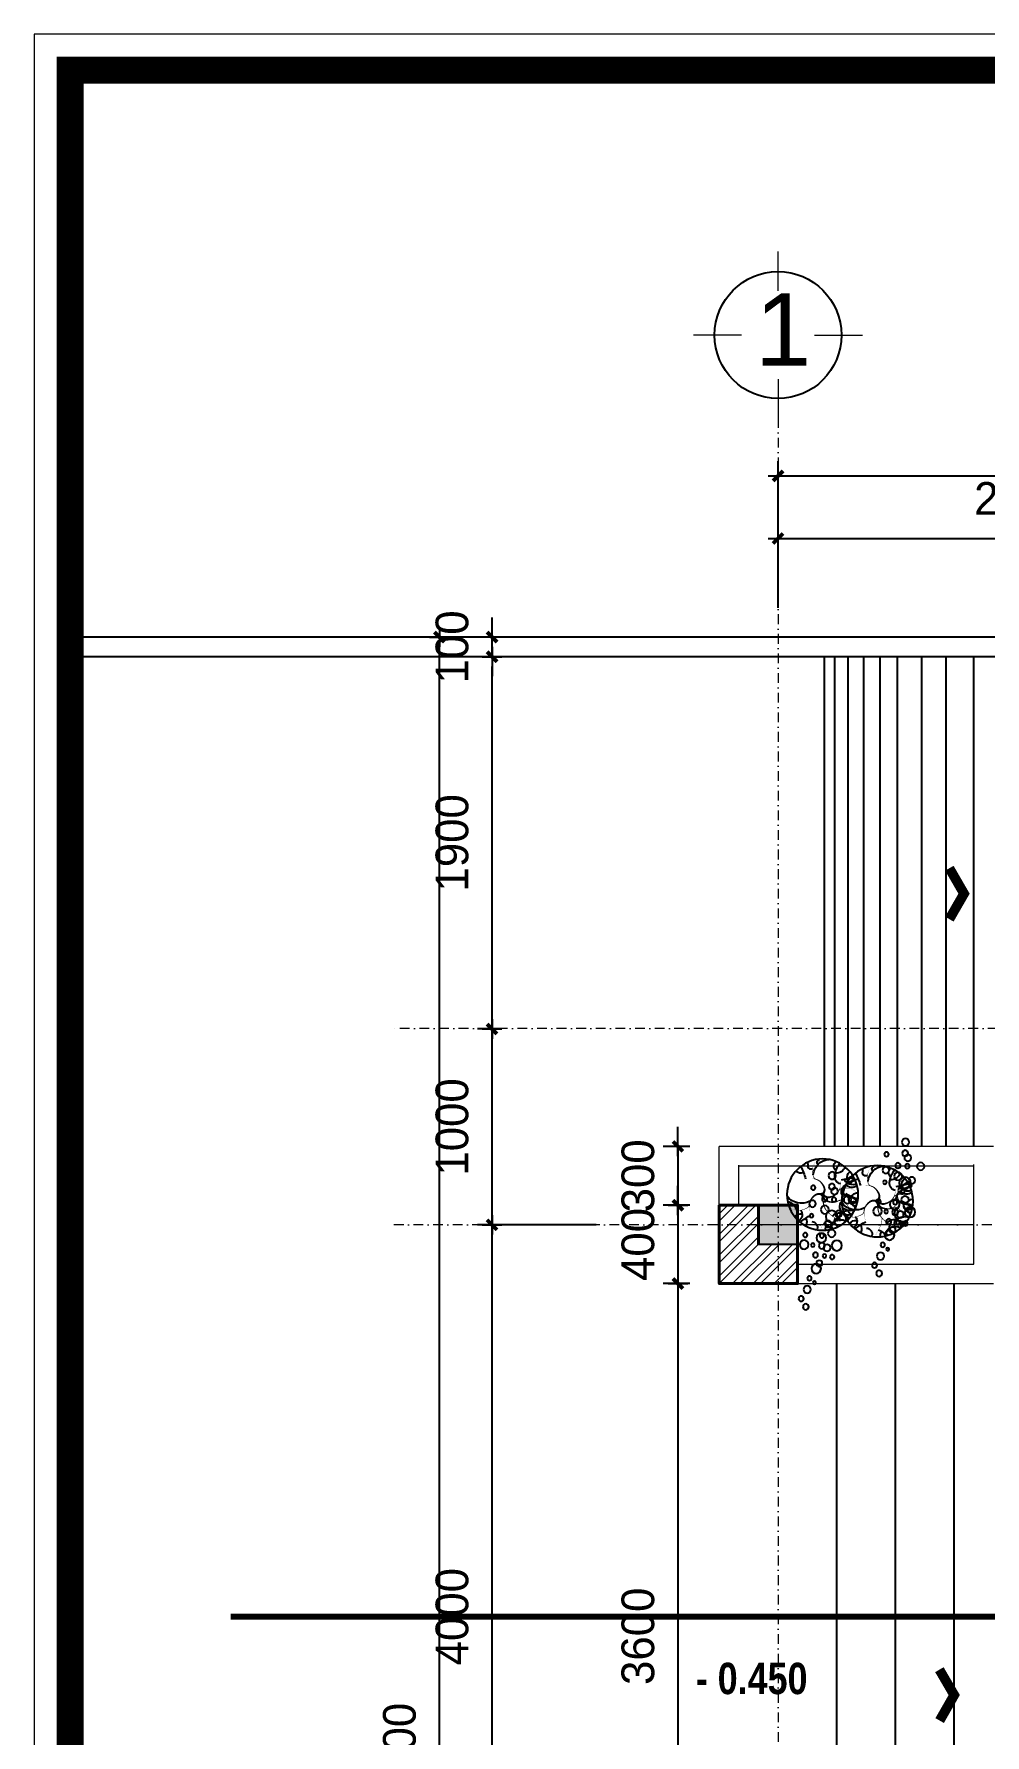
# Model space of a CAD drawing. Header units: millimetres. Extents: x 615730 to 2792744, y 139412 to 597571.
# Drawn here: x 1213128 to 1217984, y 243057 to 251739 of the extents above; entities that cross this region are included whole.
import ezdxf
from ezdxf.enums import TextEntityAlignment as Align

# ---------------------------------------------------------------- set-up
doc = ezdxf.new("R2010")
doc.units = ezdxf.units.MM
doc.header["$MEASUREMENT"] = 0
doc.header["$PDMODE"] = 34
doc.linetypes.add('DASHDOT', pattern=[1, 0.5, -0.25, 0, -0.25])
doc.linetypes.add('HIDDEN2', pattern=[0.1875, 0.125, -0.0625])
doc.layers.get('0').update_dxf_attribs({"lineweight": 5})
for name, color, linetype, lineweight in [('0.1(9)', 9, 'Continuous', 13), ('net cat.', 1, 'Continuous', 35), ('NET-THAY', 4, 'Continuous', 20), ('NETNGOAITUONG', 1, 'Continuous', 40), ('NTHAY1', 61, 'Continuous', 25), ('thay', 7, 'Continuous', 15), ('TIM TRUC', 149, 'DASHDOT', 9), ('VLIEU', 250, 'Continuous', 9)]:
    doc.layers.add(name, color=color, linetype=linetype, lineweight=lineweight)
for name, color, linetype in [('DIENHOA', 3, 'Continuous'), ('H', 252, 'Continuous'), ('NET MANH', 252, 'Continuous'), ('netthay', 3, 'Continuous'), ('TEXT', 2, 'Continuous'), ('VL', 155, 'Continuous')]:
    doc.layers.add(name, color=color, linetype=linetype)
doc.styles.add('H280', font='', dxfattribs={"height": 200})
doc.styles.add('KT OZON', font='', dxfattribs={"height": 200})
doc.styles.get("Standard").update_dxf_attribs({"font": ''})
doc.styles.add('VNI-AVO', font='vni-roms.shx')
doc.styles.get('H280').set_extended_font_data('VNI-Avo')
doc.styles.get('KT OZON').set_extended_font_data('VNI-Helve')
doc.styles.get('Standard').set_extended_font_data('VNI-Avo')
doc.dimstyles.new('1-50b', dxfattribs={"dimtxt": 167, "dimasz": 50, "dimexe": 75, "dimexo": 150, "dimgap": 120, "dimtad": 1, "dimdec": 0, "dimzin": 12, "dimtxsty": 'VNI-AVO', "dimblk": ']', "dimcen": 0, "dimdle": 50, "dimclrd": 252, "dimclre": 252, "dimclrt": 2, "dimadec": 0, "dimazin": 0, "dimtfac": 1, "dimtdec": 0, "dimtix": 1, "dimtmove": 2, "dimatfit": 0, "dimldrblk": 'OPEN90', "dimfxl": 1, "dimlwd": -1, "dimlwe": -1, "dimarcsym": 0})

# ---------------------------------------------------------------- blocks, each defined once
blk = doc.blocks.new('cay6')
at = {"color": 3}
for points in [[(-59, 901, 0, 1.39, 0), (-40, 858, 1.39, 2.61, 0), (-22, 821, 2.61, 3.67, 0), (-5, 788, 3.67, 4.61, 0), (10, 760, 4.61, 5.43, 0), (23, 736, 5.43, 6.17, 0), (36, 714, 6.17, 6.84, 0), (47, 695, 6.84, 7.45, 0), (57, 677, 7.45, 8.04, 0), (67, 659, 8.04, 8.59, 0), (75, 642, 8.59, 9.13, 0), (82, 625, 9.13, 9.65, 0), (88, 609, 9.65, 10.2, 0), (94, 593, 10.2, 10.7, 0), (99, 576, 10.7, 11.2, 0), (103, 560, 11.2, 11.7, 0), (107, 543, 11.7, 12.2, 0), (110, 526, 12.2, 12.7, 0), (112, 509, 12.7, 13.2, 0), (114, 492, 13.2, 13.6, 0), (115, 477, 13.6, 14.1, 0), (117, 462, 14.1, 14.4, 0), (118, 449, 14.4, 14.8, 0), (118, 439, 14.8, 15, 0), (119, 430, 15, 15, 0)], [(-851, 324, 0, 4.75, -0.117411), (-677, 401, 4.75, 9, -0.113734), (-529, 394, 9, 15.4, -0.04857), (-403, 346, 15.4, 18, -0.124462), (-362, 311, 18, 23.4, -0.142517), (-338, 239, 23.4, 30, 0.11679), (-312, 150, 30, 37.5, 0.058327), (-257, 73, 37.5, 45, 0.057981), (-185, 11, 45, 51.3, 0.142519), (-108, -14, 51.3, 60, 0.100124), (4, 5, 60, 60, 0)], [(-301, 851, 0, 0, -0.047364), (-273, 733, 0, 0, -0.075072), (-274, 656, 0, 0, -0.003543), (-289, 561, 0, 0, -0.010099), (-296, 528, 0, 2.51, -0.013906), (-312, 463, 2.51, 6, 0.01), (-335, 372, 6, 7.96, 0.046202), (-340, 331, 7.96, 12, 0.022337), (-340, 244, 12, 12, 0)], [(723, 533, 0, 4.75, -0.101447), (695, 371, 4.75, 9, -0.113734), (611, 249, 9, 15.4, -0.04857), (503, 168, 15.4, 18, -0.124462), (452, 152, 18, 23.4, -0.142517), (378, 170, 23.4, 30, 0.11679), (289, 195, 30, 37.5, 0.058327), (194, 189, 37.5, 45, 0.057981), (103, 161, 45, 51.3, 0.142519), (41, 109, 51.3, 60, 0.100124), (-2, 3, 60, 60, 0)], [(565, 699, 0, 3.73, 0), (470, 663, 3.73, 6.94, 0), (390, 627, 6.94, 9.69, 0), (323, 593, 9.69, 12, 0), (268, 560, 12, 14, 0), (223, 529, 14, 15.8, 0), (187, 499, 15.8, 17.2, 0), (157, 472, 17.2, 18.5, 0), (133, 447, 18.5, 19.6, 0), (113, 424, 19.6, 20.6, 0), (96, 403, 20.6, 21.4, 0), (83, 384, 21.4, 22.2, 0), (71, 366, 22.2, 23, 0), (61, 348, 23, 23.7, 0), (53, 330, 23.7, 24.5, 0), (45, 310, 24.5, 25.3, 0), (38, 290, 25.3, 26.1, 0), (31, 267, 26.1, 27.1, 0), (24, 242, 27.1, 28.2, 0), (18, 214, 28.2, 29.4, 0), (12, 181, 29.4, 30.7, 0), (7, 144, 30.7, 32.3, 0), (3, 102, 32.3, 34, 0), (1, 54, 34, 36, 0), (0, 0, 36, 36, 0)], [(-136, -882, 0, 4.75, -0.101447), (-231, -747, 4.75, 9, -0.113734), (-257, -602, 9, 15.4, -0.04857), (-238, -468, 15.4, 18, -0.124462), (-213, -421, 18, 23.4, -0.142517), (-148, -381, 23.4, 30, 0.11679), (-66, -336, 30, 37.5, 0.058327), (-4, -265, 37.5, 45, 0.057981), (41, -181, 45, 51.3, 0.142519), (48, -100, 51.3, 60, 0.100124), (4, 5, 60, 60, 0)], [(903, -6, 0, 4.75, -0.101447), (783, -119, 4.75, 9, -0.113734), (643, -166, 9, 15.4, -0.04857), (507, -166, 15.4, 18, -0.124462), (457, -148, 18, 23.4, -0.142517), (408, -90, 23.4, 30, 0.11679), (352, -16, 30, 37.5, 0.058327), (273, 36, 37.5, 45, 0.057981), (183, 68, 45, 51.3, 0.142519), (102, 63, 51.3, 60, 0.100124), (4, 5, 60, 60, 0)], [(889, -188, 0, 0, -0.051925), (762, -147, 0, 0, -0.075072), (697, -106, 0, 0, -0.003543), (625, -42, 0, 0, -0.010099), (601, -19, 0, 2.51, -0.013906), (554, 29, 2.51, 6, 0.01), (489, 96, 6, 7.96, 0.046202), (457, 123, 7.96, 12, 0.022337), (384, 169, 12, 12, 0)], [(-752, -481, 0, 0, -0.047364), (-644, -427, 0, 0, -0.075072), (-569, -410, 0, 0, -0.003543), (-473, -405, 0, 0, -0.010099), (-439, -404, 0, 2.51, -0.013906), (-372, -405, 2.51, 6, 0.01), (-278, -407, 6, 7.96, 0.046202), (-237, -403, 7.96, 12, 0.022337), (-152, -384, 12, 12, 0)], [(602, -682, 0, 0, -0.051925), (525, -574, 0, 0, -0.075072), (498, -502, 0, 0, -0.003543), (479, -408, 0, 0, -0.010099), (473, -375, 0, 2.51, -0.013906), (464, -308, 2.51, 6, 0.01), (453, -215, 6, 7.96, 0.046202), (444, -175, 7.96, 12, 0.022337), (412, -94, 12, 12, 0)]]:
    blk.add_lwpolyline(points, format="xyseb", dxfattribs=at)
for radius in [910, 31.2]:
    blk.add_circle((0, 0), radius, dxfattribs=at)
for centre, radius, start, end in [((-292, 844), 160, 275.9576, 15.346), ((-72, 1038), 322, 287.8155, 329.9501), ((213, 862), 135, 165.1955, 220.8846), ((360, 806), 125, 147.1446, 246.1704), ((-560, 650), 161, 206.9747, 283.8366), ((-699, 515), 180, 317.9201, 61.3062), ((577, 2099), 1803, 230.6519, 240.993), ((-581, 705), 178, 325.9377, 27.6734), ((438, 703), 240, 220.548, 303.4532), ((448, 679), 140, 117.772, 215.0472), ((591, 588), 158, 146.3077, 234.234), ((660, 313), 219, 124.8578, 221.244), ((493, 725), 81.6, 236.5412, 344.1524), ((697, 688), 294, 226.9209, 288.6448), ((452, 611), 144, 304.8578, 28.418), ((654, 376), 152, 42.3063, 123.4532), ((538, 601), 103, 310.4247, 10.9712), ((-541, -234), 457, 61.8279, 143.8629), ((-1003, 517), 363, 287.4355, 341.1546), ((668, -73), 187, 136.9339, 223.8702), ((720, -144), 219, 88.0065, 184.3927), ((1470, -1593), 1803, 108.6285, 118.9696), ((953, 35), 291, 110.3981, 183.246), ((830, 118), 158, 109.4563, 197.3826), ((796, 343), 164, 241.098, 295.9073), ((733, 219), 144, 268.0065, 351.5666), ((902, 128), 178, 204.1109, 265.65), ((833, 286), 81.6, 199.6898, 307.301), ((752, 336), 72.8, 289.4563, 19.8214), ((-2164, 100), 1803, 332.9907, 343.7931), ((495, -457), 187, 100.0825, 187.0188), ((225, -2155), 1803, 71.7772, 82.1182), ((1008, 255), 659, 223.8702, 253.9919), ((788, -543), 291, 73.5468, 146.3946), ((748, -416), 233, 55.3708, 133.8299), ((803, -437), 178, 167.2596, 228.7987), ((776, -326), 144, 165.1452, 270.8962), ((847, -202), 164, 204.2467, 259.056), ((-549, -721), 178, 68.9344, 138.3931), ((-602, -759), 224, 347.0563, 4.767), ((-291, -733), 88.3, 66.2178, 184.767), ((187, -471), 425, 184.5943, 267.0236), ((-71, -822), 66.7, 129.0834, 263.4578), ((429, -726), 144, 128.2939, 234.0449), ((964, -400), 659, 187.0188, 217.1406), ((353, -781), 233, 18.5195, 96.9786)]:
    blk.add_arc(centre, radius, start, end, dxfattribs=at)
blk = doc.blocks.new('CAY')
at = {"layer": 'DIENHOA', "lineweight": -2}
for centre, radius in [((-125, -15), 22.6), ((0, 0), 52.8), ((479, -19), 37.7), ((-687, -140), 30.2), ((-513, -173), 37.7), ((-426, -121), 15.1), ((-396, -181), 22.6), ((-283, -140), 49.1), ((-223, -124), 30.2), ((-151, -185), 26.4), ((-136, -94), 18.9), ((-49, -90), 34), ((-42, -147), 30.2), ((34, -173), 49.1), ((57, -173), 22.6), ((106, -83), 37.7), ((189, -143), 34), ((272, -128), 60.3), ((260, -64), 11.3), ((321, -215), 41.5), ((317, -68), 33.9), ((445, -151), 22.6), ((528, -170), 33.9), ((-619, -207), 26.4), ((-79, -324), 45.3), ((-60, -238), 18.9), ((19, -339), 22.6), ((226, -328), 18.9), ((347, -351), 34), ((426, -245), 26.4), ((566, -207), 30.2), ((676, -234), 37.7), ((506, -388), 22.6)]:
    blk.add_circle(centre, radius, dxfattribs=at)
blk = doc.blocks.new('TRUC 1')
at = {"ltscale": 50}
blk.add_circle((0, -9525), 8572, dxfattribs=at)
at = {"layer": '0.1(9)', "ltscale": 50}
for p, q in [((0, -3572), (0, 1782)), ((-4942, -9525), (-11427, -9525)), ((4942, -9525), (11427, -9525)), ((0, -15478), (0, -20832))]:
    blk.add_line(p, q, dxfattribs=at)
at = {"layer": 'TEXT', "ltscale": 50, "style": 'H280'}
blk.add_attdef('1', text='', height=10478, dxfattribs=at).set_placement((-214, -4892), align=Align.CENTER)
blk = doc.blocks.new(']')
for p, q in [((1, 0), (-1, 0)), ((0, 1), (0, -1))]:
    blk.add_line(p, q)
at = {"color": 9, "const_width": 0.4}
blk.add_lwpolyline([(-0.51, -0.51), (0.51, 0.51)], dxfattribs=at)
blk = doc.blocks.new('*D1795')
at = {"layer": 'DEFPOINTS', "color": 0, "ltscale": 10, "transparency": 16777216}
for p in [(1215467, 245660.8), (1216148.5, 245660.8), (1216256.5, 241660.8, -2.7)]:
    blk.add_point(p, dxfattribs=at)
at = {"layer": 'VL', "color": 252, "ltscale": 10, "transparency": 16777216}
for p, q in [((1215998.5, 245660.8), (1215392, 245660.8)), ((1215467, 241710.8), (1215467, 245610.8)), ((1216106.5, 241660.8), (1215392, 241660.8))]:
    blk.add_line(p, q, dxfattribs=at)
at = {"layer": 'VL', "color": 252, "ltscale": 10, "transparency": 16777216, "xscale": 50, "yscale": 50, "zscale": 50}
for p, rotation in [((1215467, 245660.8), 90), ((1215467, 241660.8), 270)]:
    blk.add_blockref(']', p, dxfattribs=dict(at, rotation=rotation))
at = {"layer": 'VL', "color": 2, "ltscale": 10, "transparency": 16777216, "insert": (1215263.5, 243660.8), "char_height": 167, "attachment_point": 5, "rotation": 90, "style": 'VNI-AVO'}
blk.add_mtext('4000', dxfattribs=at)
blk = doc.blocks.new('_Open90')
at = {"color": 0, "linetype": 'ByBlock', "lineweight": -2}
for p, q in [((0, 0), (-1, 0)), ((-0.5, 0.5), (0, 0)), ((0, 0), (-0.5, -0.5))]:
    blk.add_line(p, q, dxfattribs=at)
blk = doc.blocks.new('*D1796')
at = {"layer": 'DEFPOINTS', "color": 0, "ltscale": 10, "transparency": 16777216}
for p in [(1215467, 246660.6), (1215647.8, 246660.6, 0), (1216148.5, 245660.8)]:
    blk.add_point(p, dxfattribs=at)
at = {"layer": 'VL', "color": 252, "ltscale": 10, "transparency": 16777216}
for p, q in [((1215497.8, 246660.6), (1215392, 246660.6)), ((1215467, 245710.8), (1215467, 246610.6)), ((1215998.5, 245660.8), (1215392, 245660.8))]:
    blk.add_line(p, q, dxfattribs=at)
at = {"layer": 'VL', "color": 252, "ltscale": 10, "transparency": 16777216, "xscale": 50, "yscale": 50, "zscale": 50}
for p, rotation in [((1215467, 246660.6), 90), ((1215467, 245660.8), 270)]:
    blk.add_blockref(']', p, dxfattribs=dict(at, rotation=rotation))
at = {"layer": 'VL', "color": 2, "ltscale": 10, "transparency": 16777216, "insert": (1215263.5, 246160.7), "char_height": 167, "attachment_point": 5, "rotation": 90, "style": 'VNI-AVO'}
blk.add_mtext('1000', dxfattribs=at)
blk = doc.blocks.new('*D1797')
at = {"layer": 'DEFPOINTS', "color": 0, "ltscale": 10, "transparency": 16777216}
for p in [(1215467, 248560.8), (1215647.8, 248560.8), (1215647.8, 246660.6, 0)]:
    blk.add_point(p, dxfattribs=at)
at = {"layer": 'VL', "color": 252, "ltscale": 10, "transparency": 16777216}
for p, q in [((1215497.8, 248560.8), (1215392, 248560.8)), ((1215467, 246710.6), (1215467, 248510.8)), ((1215497.8, 246660.6), (1215392, 246660.6))]:
    blk.add_line(p, q, dxfattribs=at)
at = {"layer": 'VL', "color": 252, "ltscale": 10, "transparency": 16777216, "xscale": 50, "yscale": 50, "zscale": 50}
for p, rotation in [((1215467, 248560.8), 90), ((1215467, 246660.6), 270)]:
    blk.add_blockref(']', p, dxfattribs=dict(at, rotation=rotation))
at = {"layer": 'VL', "color": 2, "ltscale": 10, "transparency": 16777216, "insert": (1215263.5, 247610.7), "char_height": 167, "attachment_point": 5, "rotation": 90, "style": 'VNI-AVO'}
blk.add_mtext('1900', dxfattribs=at)
blk = doc.blocks.new('*D1798')
at = {"layer": 'DEFPOINTS', "color": 0, "ltscale": 10, "transparency": 16777216}
for p in [(1215467, 248660.8), (1215647.8, 248660.8), (1215647.8, 248560.8)]:
    blk.add_point(p, dxfattribs=at)
at = {"layer": 'VL', "color": 252, "ltscale": 10, "transparency": 16777216}
for p, q in [((1215467, 248710.8), (1215467, 248760.8)), ((1215497.8, 248660.8), (1215392, 248660.8)), ((1215467, 248560.8), (1215467, 248660.8)), ((1215497.8, 248560.8), (1215392, 248560.8)), ((1215467, 248510.8), (1215467, 248460.8))]:
    blk.add_line(p, q, dxfattribs=at)
at = {"layer": 'VL', "color": 252, "ltscale": 10, "transparency": 16777216, "xscale": 50, "yscale": 50, "zscale": 50}
for p, rotation in [((1215467, 248660.8), 270), ((1215467, 248560.8), 90)]:
    blk.add_blockref(']', p, dxfattribs=dict(at, rotation=rotation))
at = {"layer": 'VL', "color": 2, "ltscale": 10, "transparency": 16777216, "insert": (1215263.5, 248610.8), "char_height": 167, "attachment_point": 5, "rotation": 90, "style": 'VNI-AVO'}
blk.add_mtext('100', dxfattribs=at)
blk = doc.blocks.new('*D1799')
at = {"layer": 'DEFPOINTS', "color": 0, "ltscale": 10, "transparency": 16777216}
for p in [(1215198.5, 248660.8), (1215647.8, 248660.8), (1215647.8, 237160.8)]:
    blk.add_point(p, dxfattribs=at)
at = {"layer": 'VL', "color": 252, "ltscale": 10, "transparency": 16777216}
for p, q in [((1215497.8, 248660.8), (1215123.5, 248660.8)), ((1215198.5, 237210.8), (1215198.5, 248610.8)), ((1215497.8, 237160.8), (1215123.5, 237160.8))]:
    blk.add_line(p, q, dxfattribs=at)
at = {"layer": 'VL', "color": 252, "ltscale": 10, "transparency": 16777216, "xscale": 50, "yscale": 50, "zscale": 50}
for p, rotation in [((1215198.5, 248660.8), 90), ((1215198.5, 237160.8), 270)]:
    blk.add_blockref(']', p, dxfattribs=dict(at, rotation=rotation))
at = {"layer": 'VL', "color": 2, "ltscale": 10, "transparency": 16777216, "insert": (1214995, 242910.8), "char_height": 167, "attachment_point": 5, "rotation": 90, "style": 'VNI-AVO'}
blk.add_mtext('11500', dxfattribs=at)
blk = doc.blocks.new('*D1800')
at = {"layer": 'DEFPOINTS', "color": 0, "ltscale": 10, "transparency": 16777216}
for p in [(1219427.2, 249164.1), (1216927.6, 248660.8, -1.1), (1219427.2, 248660.8)]:
    blk.add_point(p, dxfattribs=at)
at = {"layer": 'VL', "color": 252, "ltscale": 10, "transparency": 16777216}
for p, q in [((1216927.6, 248810.8), (1216927.6, 249239.1)), ((1219427.2, 248810.8), (1219427.2, 249239.1)), ((1216977.6, 249164.1), (1219377.2, 249164.1))]:
    blk.add_line(p, q, dxfattribs=at)
at = {"layer": 'VL', "color": 252, "ltscale": 10, "transparency": 16777216, "xscale": 50, "yscale": 50, "zscale": 50, "rotation": 180}
blk.add_blockref(']', (1216927.6, 249164.1), dxfattribs=at)
at = {"layer": 'VL', "color": 252, "ltscale": 10, "transparency": 16777216, "xscale": 50, "yscale": 50, "zscale": 50}
blk.add_blockref(']', (1219427.2, 249164.1), dxfattribs=at)
at = {"layer": 'VL', "color": 2, "ltscale": 10, "transparency": 16777216, "insert": (1218177.4, 249367.6), "char_height": 167, "attachment_point": 5, "style": 'VNI-AVO'}
blk.add_mtext('2500', dxfattribs=at)
blk = doc.blocks.new('*D1806')
at = {"layer": 'DEFPOINTS', "color": 0, "ltscale": 10, "transparency": 16777216}
for p in [(1237528, 249483.2), (1216927.6, 248660.8), (1237528, 248660.8)]:
    blk.add_point(p, dxfattribs=at)
at = {"layer": 'VL', "color": 252, "ltscale": 10, "transparency": 16777216}
for p, q in [((1216927.6, 248810.8), (1216927.6, 249558.2)), ((1237528, 248810.8), (1237528, 249558.2)), ((1216977.6, 249483.2), (1237478, 249483.2))]:
    blk.add_line(p, q, dxfattribs=at)
at = {"layer": 'VL', "color": 252, "ltscale": 10, "transparency": 16777216, "xscale": 50, "yscale": 50, "zscale": 50, "rotation": 180}
blk.add_blockref(']', (1216927.6, 249483.2), dxfattribs=at)
at = {"layer": 'VL', "color": 252, "ltscale": 10, "transparency": 16777216, "xscale": 50, "yscale": 50, "zscale": 50}
blk.add_blockref(']', (1237528, 249483.2), dxfattribs=at)
at = {"layer": 'VL', "color": 2, "ltscale": 10, "transparency": 16777216, "insert": (1227227.8, 249686.7), "char_height": 167, "attachment_point": 5, "style": 'VNI-AVO'}
blk.add_mtext('20600', dxfattribs=at)
blk = doc.blocks.new('*D1831')
at = {"layer": 'DEFPOINTS', "color": 0, "ltscale": 10, "transparency": 16777216}
for p in [(1216627.7, 246061.2, 44.2), (1216416.3, 245760.8), (1216627.6, 245760.8, 47.3)]:
    blk.add_point(p, dxfattribs=at)
at = {"layer": 'VL', "color": 252, "ltscale": 10, "transparency": 16777216}
for p, q in [((1216416.3, 246111.2), (1216416.3, 246161.2)), ((1216477.7, 246061.2), (1216341.3, 246061.2)), ((1216416.3, 246061.2), (1216416.3, 245760.8)), ((1216477.6, 245760.8), (1216341.3, 245760.8)), ((1216416.3, 245710.8), (1216416.3, 245660.8))]:
    blk.add_line(p, q, dxfattribs=at)
at = {"layer": 'VL', "color": 252, "ltscale": 10, "transparency": 16777216, "xscale": 50, "yscale": 50, "zscale": 50}
for p, rotation in [((1216416.3, 246061.2), 270), ((1216416.3, 245760.8), 90)]:
    blk.add_blockref(']', p, dxfattribs=dict(at, rotation=rotation))
at = {"layer": 'VL', "color": 2, "ltscale": 10, "transparency": 16777216, "insert": (1216212.8, 245911), "char_height": 167, "attachment_point": 5, "rotation": 90, "style": 'VNI-AVO'}
blk.add_mtext('300', dxfattribs=at)
blk = doc.blocks.new('*D1832')
at = {"layer": 'DEFPOINTS', "color": 0, "ltscale": 10, "transparency": 16777216}
for p in [(1216627.6, 245760.8, 47.3), (1216416.3, 245360.8), (1216627.6, 245360.8)]:
    blk.add_point(p, dxfattribs=at)
at = {"layer": 'VL', "color": 252, "ltscale": 10, "transparency": 16777216}
for p, q in [((1216416.3, 245810.8), (1216416.3, 245860.8)), ((1216477.6, 245760.8), (1216341.3, 245760.8)), ((1216416.3, 245760.8), (1216416.3, 245360.8)), ((1216477.6, 245360.8), (1216341.3, 245360.8)), ((1216416.3, 245310.8), (1216416.3, 245260.8))]:
    blk.add_line(p, q, dxfattribs=at)
at = {"layer": 'VL', "color": 252, "ltscale": 10, "transparency": 16777216, "xscale": 50, "yscale": 50, "zscale": 50}
for p, rotation in [((1216416.3, 245760.8), 270), ((1216416.3, 245360.8), 90)]:
    blk.add_blockref(']', p, dxfattribs=dict(at, rotation=rotation))
at = {"layer": 'VL', "color": 2, "ltscale": 10, "transparency": 16777216, "insert": (1216212.8, 245560.8), "char_height": 167, "attachment_point": 5, "rotation": 90, "style": 'VNI-AVO'}
blk.add_mtext('400', dxfattribs=at)
blk = doc.blocks.new('*D1833')
at = {"layer": 'DEFPOINTS', "color": 0, "ltscale": 10, "transparency": 16777216}
for p in [(1216627.6, 245360.8), (1216416.3, 241760.8), (1216612, 241760.8)]:
    blk.add_point(p, dxfattribs=at)
at = {"layer": 'VL', "color": 252, "ltscale": 10, "transparency": 16777216}
for p, q in [((1216477.6, 245360.8), (1216341.3, 245360.8)), ((1216416.3, 245310.8), (1216416.3, 241810.8)), ((1216462, 241760.8), (1216341.3, 241760.8))]:
    blk.add_line(p, q, dxfattribs=at)
at = {"layer": 'VL', "color": 252, "ltscale": 10, "transparency": 16777216, "xscale": 50, "yscale": 50, "zscale": 50}
for p, rotation in [((1216416.3, 245360.8), 90), ((1216416.3, 241760.8), 270)]:
    blk.add_blockref(']', p, dxfattribs=dict(at, rotation=rotation))
at = {"layer": 'VL', "color": 2, "ltscale": 10, "transparency": 16777216, "insert": (1216212.8, 243560.8), "char_height": 167, "attachment_point": 5, "rotation": 90, "style": 'VNI-AVO'}
blk.add_mtext('3600', dxfattribs=at)

msp = doc.modelspace()

# ---------------------------------------------------------------- hatches: boundary and pattern name
at = {"layer": 'VLIEU', "ltscale": 10}
h = msp.add_hatch(dxfattribs=at)
h.set_pattern_fill('STEEL', color=256, scale=600, style=0)
h.set_pattern_definition([(45, (641050.26, -6608.21), (-53.033009, 53.033009), []), (45, (641050.26, -6570.71), (-53.033009, 53.033009), [])])
h.paths.add_polyline_path([(1217027.6, 245560.8), (1216827.6, 245560.8), (1216827.6, 245660.8), (1216627.6, 245660.8), (1216627.6, 245360.8), (1217027.6, 245360.8)])
h.paths.add_polyline_path([(1216827.6, 245760.8), (1216627.6, 245760.8), (1216627.6, 245660.8), (1216827.6, 245660.8)])

# ---------------------------------------------------------------- linework, layer by layer
at = {"layer": 'H', "const_width": 138.2}
msp.add_lwpolyline([(1213312.4, 232569.9), (1240315.3, 232569.9), (1240315.3, 251554.8), (1213312.4, 251554.8)], close=True, dxfattribs=at)
at = {"layer": 'net cat.', "color": 6, "linetype": 'HIDDEN2', "ltscale": 5000, "const_width": 30}
msp.add_lwpolyline([(1214131.7, 243660.8), (1226293.8, 243660.8), (1226293.8, 241913.7), (1239965.7, 241913.7)], dxfattribs=at)
at = {"layer": 'NET MANH'}
for p, q in [((1217227.2, 241760.8), (1217227.2, 245360.8, 247.1)), ((1217527.2, 241760.8), (1217527.2, 245360.8, 247.1)), ((1217827.2, 241760.8), (1217827.2, 245360.8, 247.1))]:
    msp.add_line(p, q, dxfattribs=at)
at = {"layer": 'NET MANH', "elevation": -13.1}
msp.add_lwpolyline([(1216827.6, 245760.8), (1217027.6, 245760.8), (1217027.6, 245560.8), (1216827.6, 245560.8)], close=True, dxfattribs=at)
at = {"layer": 'NET MANH'}
msp.add_solid([(1216827.6, 245560.8, -13.1), (1217027.6, 245560.8, -13.1), (1216827.6, 245760.8, -13.1), (1217027.6, 245760.8, -13.1)], dxfattribs=at)
at = {"layer": 'NET-THAY'}
for p, q in [((1216627.6, 245760.8, 47.3), (1216627.7, 246061.2, 44.2)), ((1218027.2, 246061.2), (1216627.6, 246061.2, 44.2)), ((1217927.2, 245460.8), (1217927.2, 245968.9)), ((1216727.6, 245760.8, 47.3), (1216727.6, 245965.9)), ((1217927.2, 245961.1), (1216727.6, 245961.2, 45.3)), ((1217927.2, 245660.8, 159.3), (1216827.6, 245660.8, 64.6)), ((1217027.6, 245460.8, 126.9), (1217927.2, 245460.8, 12.7)), ((1217027.6, 245360.8, 126.9), (1218027.2, 245360.8))]:
    msp.add_line(p, q, dxfattribs=at)
at = {"layer": 'NETNGOAITUONG'}
msp.add_line((1216827.6, 245760.8, -13.1), (1216827.6, 245560.8, -13.1), dxfattribs=at)
at = {"layer": 'NETNGOAITUONG', "elevation": 126.9}
msp.add_lwpolyline([(1216627.6, 245760.8), (1217027.6, 245760.8), (1217027.6, 245360.8), (1216627.6, 245360.8)], close=True, dxfattribs=at)
at = {"layer": 'netthay', "color": 9, "elevation": 123.5}
msp.add_lwpolyline([(1217751.5, 243390.3, 50, 50, 0), (1217827.2, 243260.8, 50, 50, 0), (1217752.9, 243130.5, 50, 50, 0), (1217827.2, 243260.8, 0, 0, 0), (1217227.2, 243260.8, 0, 0, 0)], format="xyseb", dxfattribs=at)
at = {"layer": 'thay', "linetype": 'Continuous'}
msp.add_lwpolyline([(1213128.1, 232385.6), (1240499.6, 232385.6), (1240499.6, 251739.2), (1213128.1, 251739.2)], close=True, dxfattribs=at)
at = {"layer": 'TIM TRUC', "ltscale": 100}
for p, q in [((1216927.6, 249778.2), (1216927.6, 235266.9, -13.1)), ((1234365.6, 246663.4), (1214952.5, 246663.4)), ((1225626.6, 245660.8, -0.1), (1214952.5, 245660.8, -0.1))]:
    msp.add_line(p, q, dxfattribs=at)
at = {"layer": 'VL', "ltscale": 10}
for p, q in [((1240499.6, 248660.8), (1213312.4, 248660.8)), ((1240499.6, 248560.8), (1213312.4, 248560.8)), ((1217164.7, 246061.2), (1217164.7, 248560.8)), ((1217216.9, 246061.2), (1217216.9, 248560.8)), ((1217286.5, 246061.2), (1217286.5, 248560.8)), ((1217364.9, 246061.2), (1217364.9, 248560.8)), ((1217448.3, 246061.2), (1217448.3, 248560.8)), ((1217537, 246061.2), (1217537, 248560.8)), ((1217661.1, 246061.2), (1217661.1, 248560.8)), ((1217785.3, 246061.2), (1217785.3, 248560.8)), ((1217927.2, 246061.2), (1217927.2, 248560.8))]:
    msp.add_line(p, q, dxfattribs=at)
at = {"layer": 'VL', "color": 9, "ltscale": 10}
msp.add_lwpolyline([(1217802.4, 247481.1, 50, 50, 0), (1217877.4, 247351.2, 50, 50, 0), (1217802.4, 247221.3, 50, 50, 0), (1217877.4, 247351.2, 0, 0, 0), (1217180, 247351.2, 0, 0, 0)], format="xyseb", dxfattribs=at)

# ---------------------------------------------------------------- block references
at = {"layer": 'netthay', "lineweight": -2, "ltscale": 10}
ref = msp.add_blockref('TRUC 1', (1216927.6, 249842.7), dxfattribs=dict(at, xscale=0.03778148023411632, yscale=0.03778148023411632, zscale=0.03778148023411632, rotation=180))
ref.add_attrib('1', '1', dxfattribs={"layer": 'TEXT', "color": 3, "ltscale": 50, "height": 370.2, "style": 'KT OZON'}).set_placement((1216954.3, 250045.7), align=Align.CENTER)
at = {"layer": 'NTHAY1'}
for name, p, xscale, yscale, zscale, rotation in [('CAY', (1217601.9, 245725.9), -0.4999999999037501, 0.5, 0.5, 254.693807951737), ('cay6', (1217155.1, 245815.4, 323.7), -0.1999999999534339, 0.1999999999534339, 0.1999999999999886, 180), ('CAY', (1217227.5, 245555.2, 113.9), -0.4999999999037501, 0.5, 0.5, 254.693807951737), ('cay6', (1217434.9, 245781.5, 323.7), -0.1999999999534339, 0.1999999999534339, 0.1999999999999886, 180)]:
    msp.add_blockref(name, p, dxfattribs=dict(at, xscale=xscale, yscale=yscale, zscale=zscale, rotation=rotation))

# ---------------------------------------------------------------- texts
at = {"layer": 'NTHAY1', "insert": (1217078.1, 243425.6), "char_height": 160, "width": 11369.12, "attachment_point": 3}
msp.add_mtext('{\\fVNI-Helve-Condense|b1|i0|c0|p2;- 0.450}', dxfattribs=at)

# ---------------------------------------------------------------- dimensions: what is measured, and where the dimension line sits
at = {"layer": 'VL', "ltscale": 10}
for base, p1, p2, picture, middle in [((1237528, 249483.2), (1216927.6, 248660.8), (1237528, 248660.8), '*D1806', (1227227.8, 249686.7)), ((1219427.2, 249164.1), (1216927.6, 248660.8, -1.1), (1219427.2, 248660.8), '*D1800', (1218177.4, 249367.6))]:
    dim = msp.add_linear_dim(base=base, p1=p1, p2=p2, dimstyle='1-50b', override={"dimfxl": 150, "dimarcsym": 1}, dxfattribs=at)
    dim.commit()
    dim.dimension.update_dxf_attribs({"geometry": picture, "text_midpoint": middle})
for base, p1, p2, override, picture, middle in [((1215467, 248660.8), (1215647.8, 248560.8), (1215647.8, 248660.8), {"dimfxl": 150, "dimarcsym": 1}, '*D1798', (1215263.5, 248610.8)), ((1215198.5, 248660.8), (1215647.8, 237160.8), (1215647.8, 248660.8), {"dimfxl": 150, "dimarcsym": 1}, '*D1799', (1214995, 242910.8)), ((1215467, 248560.8), (1215647.8, 246660.6, 0), (1215647.8, 248560.8), {"dimfxl": 150, "dimarcsym": 1}, '*D1797', (1215263.5, 247610.7)), ((1215467, 246660.6), (1216148.5, 245660.8), (1215647.8, 246660.6, 0), {"dimfxl": 150, "dimarcsym": 1}, '*D1796', (1215263.5, 246160.7)), ((1216416.3, 245760.8), (1216627.7, 246061.2, 44.2), (1216627.6, 245760.8, 47.3), {"dimfxl": 40}, '*D1831', (1216212.8, 245911)), ((1216416.3, 245360.8), (1216627.6, 245760.8, 47.3), (1216627.6, 245360.8), {"dimfxl": 40}, '*D1832', (1216212.8, 245560.8)), ((1215467, 245660.8), (1216256.5, 241660.8, -2.7), (1216148.5, 245660.8), {"dimfxl": 150, "dimarcsym": 1}, '*D1795', (1215263.5, 243660.8)), ((1216416.3, 241760.8), (1216627.6, 245360.8), (1216612, 241760.8), {"dimfxl": 40}, '*D1833', (1216212.8, 243560.8))]:
    dim = msp.add_linear_dim(base=base, p1=p1, p2=p2, angle=90, dimstyle='1-50b', override=override, dxfattribs=at)
    dim.commit()
    dim.dimension.update_dxf_attribs({"geometry": picture, "text_midpoint": middle})

doc.saveas('drawing.dxf')
